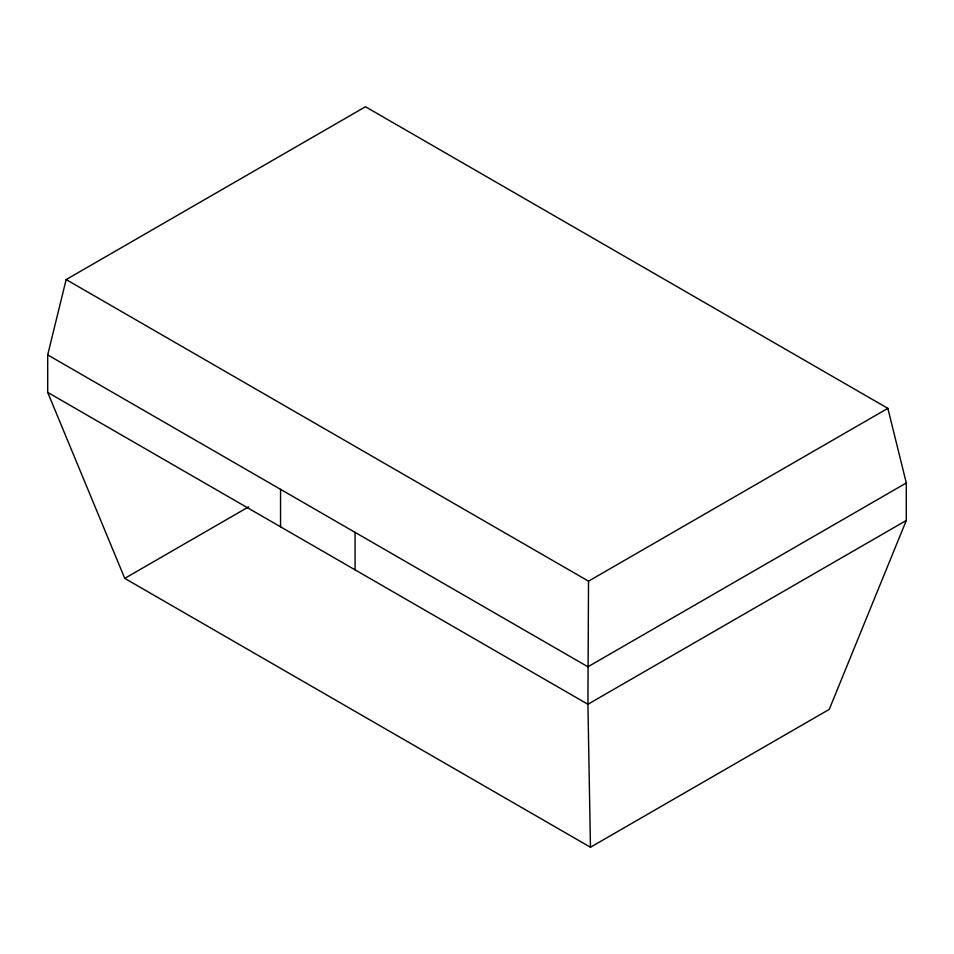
<?xml version="1.0" encoding="UTF-8"?>
<svg xmlns="http://www.w3.org/2000/svg" width="954" height="954" viewBox="0 0 954 954"><rect width="100%" height="100%" fill="white"/><g stroke="black" fill="none" stroke-linecap="round" stroke-linejoin="round"><path stroke-width="1.43" d="M887.852 408.348L588.523 581.165L587.914 704.279L590.454 847.247L829.253 709.382L906.3 520.467L906.3 482.974L887.852 408.348L365.477 106.753L66.148 279.57L47.7 354.9L47.7 392.392L124.747 578.374L590.454 847.247M124.747 578.374L248.66 506.836M906.3 482.974L587.914 666.786L47.7 354.9M906.3 520.467L587.914 704.279L47.7 392.392M66.148 279.57L588.523 581.165M355.067 532.356L355.067 569.848M280.548 489.33L280.548 526.823"/></g></svg>
